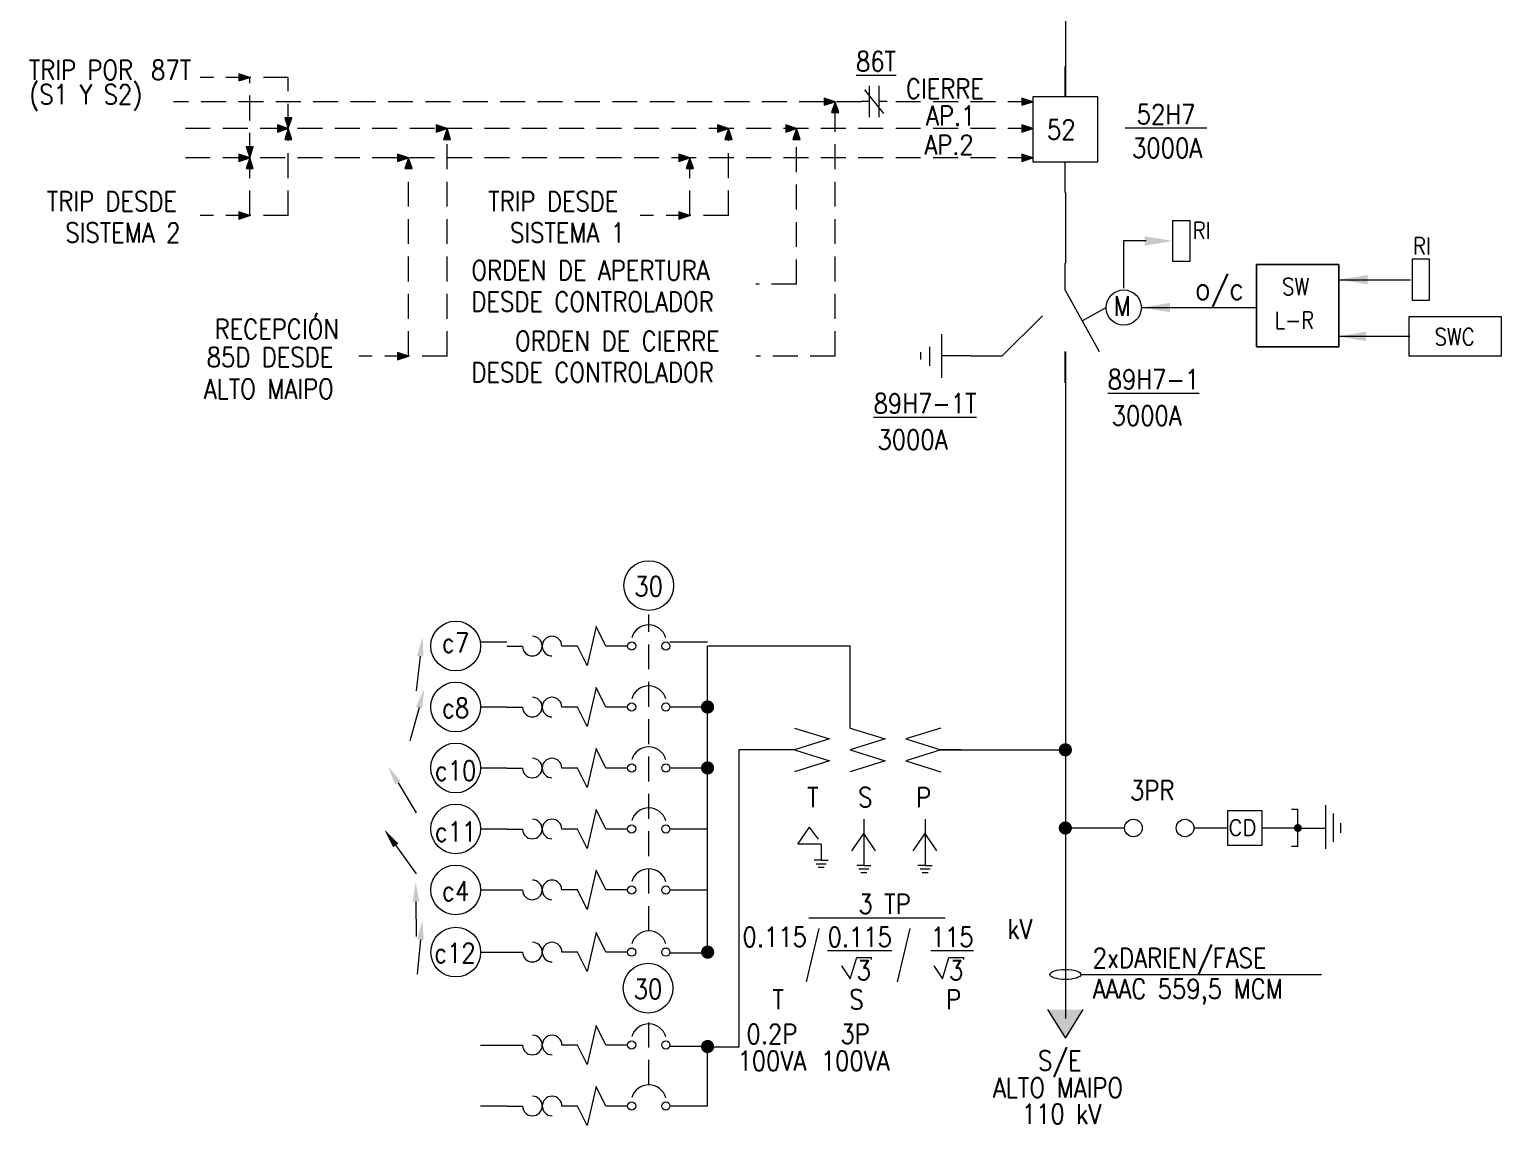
# Model space of a CAD drawing. Header units: millimetres. Extents: x -901 to 884, y -95 to 676.
# Drawn here: x -73.7 to 113.8, y -18 to 121.7 of the extents above; entities that cross this region are included whole.
import ezdxf
from ezdxf.enums import TextEntityAlignment as Align

# ---------------------------------------------------------------- set-up
doc = ezdxf.new("R2010")
doc.units = ezdxf.units.MM
doc.header["$LTSCALE"] = 10
doc.linetypes.add('HIDDEN', pattern=[9.525, 6.35, -3.175])
doc.linetypes.add('HIDDEN2', pattern=[4.7625, 3.175, -1.5875])
doc.layers.get('0').update_dxf_attribs({"lineweight": 5})
for name, color, linetype, lineweight in [('EL-CABLES', 204, 'Continuous', 0), ('EL-CANALETAS', 94, 'Continuous', 0), ('EL-CONDUCTOR', 30, 'Continuous', 0), ('EL-EQUIPOS ELECTRICOS', 3, 'Continuous', 0), ('EL-NIVEL-220kV', 84, 'Continuous', 0), ('EQUIPOS', 3, 'Continuous', 5), ('IG-SIMBOLOGIAS', 151, 'Continuous', 0), ('IG-TEXTOS', 2, 'Continuous', 0)]:
    doc.layers.add(name, color=color, linetype=linetype, lineweight=lineweight)
doc.layers.add('L3-Hidden', color=134, linetype='HIDDEN')
doc.layers.add('TEXTOS', color=5, linetype='Continuous')
doc.styles.add('CADE200 (2.0x1.7)', font='romans.shx', dxfattribs={"width": 0.85, "height": 0.4})
doc.styles.add('Romans', font='romans.shx')

# ---------------------------------------------------------------- blocks, each defined once
blk = doc.blocks.new('INT. PODER')
at = {"layer": 'EL-EQUIPOS ELECTRICOS', "color": 3}
for p, q in [((437.63, 495.41), (437.63, 499.29)), ((437.63, 483.23), (437.63, 487.11))]:
    blk.add_line(p, q, dxfattribs=at)
blk.add_lwpolyline([(433.49, 495.41), (433.49, 487.11), (441.78, 487.11), (441.78, 495.41)], close=True, dxfattribs=at)
at = {"layer": 'IG-TEXTOS', "style": 'Romans', "width": 0.85}
blk.add_text('52', height=2.5, dxfattribs=at).set_placement((435.3, 489.99))
blk = doc.blocks.new('DESC. PAT')
at = {"layer": 'EL-EQUIPOS ELECTRICOS', "color": 3}
for p, q in [((437.63, 445.54), (437.63, 448.97)), ((425.6, 437.17), (429.59, 437.17)), ((437.63, 433.71), (437.63, 437.7))]:
    blk.add_line(p, q, dxfattribs=at)
for points in [[(437.63, 445.54), (441.96, 437.7)], [(429.59, 437.17), (434.71, 442.25)], [(425.6, 437.17), (421.86, 437.17)]]:
    blk.add_lwpolyline(points, dxfattribs=at)
at = {"layer": 'IG-SIMBOLOGIAS', "color": 151}
for points in [[(439.8, 441.62), (442.84, 443.32)], [(421.86, 439.95), (421.86, 434.38)], [(419.19, 437.63), (419.19, 436.7)], [(420.35, 438.33), (420.35, 435.89)]]:
    blk.add_lwpolyline(points, dxfattribs=at)
blk.add_circle((445.08, 443.32), 2.24, dxfattribs=at)
at = {"layer": 'IG-TEXTOS', "style": 'Romans', "width": 0.85}
blk.add_text('M', height=2.5, dxfattribs=at).set_placement((443.78, 442.27))
blk = doc.blocks.new('DIAG-27')
blk.add_lwpolyline([(3.2, 1), (-3.2, -1), (3.2, -3), (-3.2, -5), (3.2, -7)])
blk = doc.blocks.new('TP')
at = {"layer": 'EL-EQUIPOS ELECTRICOS', "color": 3}
for p, q in [((348.47, 180.42), (345.89, 180.42)), ((369.69, 180.42), (367.11, 180.42))]:
    blk.add_line(p, q, dxfattribs=at)
for p, xscale, yscale, zscale in [((350.7, 182.5), -0.6956521721738735, 0.6956521721739134, 0.6956521721739131), ((357.79, 182.5), -0.6956521721738735, 0.6956521721739134, 0.6956521721739131), ((364.88, 182.5), 0.6956521721738735, 0.6956521721738735, 0.6956521721738735)]:
    blk.add_blockref('DIAG-27', p, dxfattribs=dict(at, xscale=xscale, yscale=yscale, zscale=zscale))
blk = doc.blocks.new('PARARRAYO')
at = {"layer": 'EL-CANALETAS'}
blk.add_line((419.31, 121.33), (414.75, 121.33), dxfattribs=at)
blk.add_lwpolyline([(410.34, 121.33), (406.06, 121.33)], dxfattribs=at)
at = {"layer": 'EL-EQUIPOS ELECTRICOS', "color": 3}
blk.add_lwpolyline([(414.75, 123.53), (410.34, 123.53), (410.34, 119.13), (414.75, 119.13)], close=True, dxfattribs=at)
for centre in [(398.36, 121.33), (404.94, 121.33)]:
    blk.add_circle(centre, 1.12, dxfattribs=at)
at = {"layer": 'IG-SIMBOLOGIAS'}
for p, q in [((419.31, 123.69), (418.49, 123.69)), ((419.31, 118.97), (418.49, 118.97))]:
    blk.add_line(p, q, dxfattribs=at)
at = {"layer": 'IG-SIMBOLOGIAS', "color": 151}
blk.add_line((419.56, 121.33), (422.86, 121.33), dxfattribs=at)
for points in [[(422.86, 118.69), (422.86, 124.22)], [(423.84, 119.57), (423.84, 123.16)], [(424.78, 120.71), (424.78, 121.95)]]:
    blk.add_lwpolyline(points, dxfattribs=at)
at = {"layer": 'IG-SIMBOLOGIAS'}
blk.add_lwpolyline([(419.31, 118.97), (419.31, 123.69)], dxfattribs=at)
at = {"layer": 'IG-SIMBOLOGIAS', "const_width": 0.504}
blk.add_lwpolyline([(419.56, 121.33, -1), (419.06, 121.33, -1)], format="xyb", close=True, dxfattribs=at)
at = {"layer": 'IG-TEXTOS', "style": 'Romans'}
blk.add_text('CD', height=2, dxfattribs=at).set_placement((410.45, 120.38))
blk = doc.blocks.new('tier')
at = {"layer": 'IG-SIMBOLOGIAS', "color": 151, "lineweight": 5}
for p, q in [((93.77, 594.98), (93.77, 583.22)), ((90.77, 586.98), (93.77, 591.33)), ((96.77, 586.98), (93.77, 591.33)), ((93.77, 583.22), (91.97, 583.22)), ((92.49, 582.32), (95.05, 582.32)), ((93.01, 581.42), (94.53, 581.42)), ((93.77, 583.22), (95.57, 583.22))]:
    blk.add_line(p, q, dxfattribs=at)
blk = doc.blocks.new('cont. n.c')
at = {"layer": 'IG-SIMBOLOGIAS'}
for p, q in [((344.28, 493.3), (341.88, 496.3)), ((342.46, 492.8), (342.46, 496.8)), ((343.7, 492.8), (343.7, 496.8)), ((342.46, 494.8), (341.46, 494.8)), ((344.7, 494.8), (343.7, 494.8))]:
    blk.add_line(p, q, dxfattribs=at)
blk = doc.blocks.new('INT. TERMOGNETICO')
at = {"layer": 'IG-SIMBOLOGIAS', "linetype": 'Continuous'}
for p, q in [((314.82, 191.43), (316.81, 191.43)), ((323.8, 191.43), (321.8, 191.43)), ((330.19, 191.43), (327.42, 191.43))]:
    blk.add_line(p, q, dxfattribs=at)
blk.add_lwpolyline([(327.42, 191.43), (326.17, 193.93), (325.05, 188.94), (323.8, 191.43)], dxfattribs=at)
for centre in [(330.71, 191.43), (335.06, 191.43)]:
    blk.add_circle(centre, 0.522, dxfattribs=at)
for centre, radius, start, end in [((332.89, 191.86), 2.26, 15.9459, 163.5771), ((318.06, 191.43), 1.25, 180, 90), ((320.56, 191.43), 1.25, 0, 270)]:
    blk.add_arc(centre, radius, start, end, dxfattribs=at)
blk = doc.blocks.new('flecha')
at = {"layer": 'IG-SIMBOLOGIAS'}
blk.add_lwpolyline([(92.64, 151.18), (88.41, 152.49)], dxfattribs=at)
blk.add_solid([(92.76, 151.58), (95.03, 150.44), (92.52, 150.78)], dxfattribs=at)

msp = doc.modelspace()

# ---------------------------------------------------------------- hatches: boundary and pattern name
at = {"layer": 'EL-CONDUCTOR', "linetype": 'HIDDEN2'}
for points in [[(-45.69, 115.56), (-47.07, 116.02), (-47.07, 115.1)], [(28.89, 112.46), (27.51, 112.92), (27.51, 112)], [(54.07, 112.46), (52.69, 112.92), (52.69, 112)], [(28.89, 112.46), (28.43, 111.08), (29.35, 111.08)], [(-40.77, 109.03), (-42.15, 109.5), (-42.15, 108.57)], [(-40.77, 109.03), (-40.31, 110.42), (-41.23, 110.42)], [(-40.77, 109.03), (-41.23, 107.65), (-40.31, 107.65)], [(-20.55, 109.03), (-21.93, 109.5), (-21.93, 108.57)], [(-20.55, 109.03), (-21.01, 107.65), (-20.09, 107.65)], [(15.29, 109.03), (13.91, 109.5), (13.91, 108.57)], [(15.29, 109.03), (14.83, 107.65), (15.76, 107.65)], [(23.97, 109.03), (22.59, 109.5), (22.59, 108.57)], [(23.97, 109.03), (23.51, 107.65), (24.44, 107.65)], [(54.07, 109.03), (52.69, 109.5), (52.69, 108.57)], [(-45.69, 105.31), (-47.07, 105.77), (-47.07, 104.85)], [(-45.69, 105.31), (-45.23, 106.69), (-46.15, 106.69)], [(-45.69, 105.31), (-46.15, 103.93), (-45.23, 103.93)], [(-25.47, 105.31), (-26.85, 105.77), (-26.85, 104.85)], [(-25.47, 105.31), (-25.93, 103.93), (-25.01, 103.93)], [(10.38, 105.31), (9, 105.77), (9, 104.85)], [(10.38, 105.31), (9.92, 103.93), (10.84, 103.93)], [(54.07, 105.31), (52.69, 105.77), (52.69, 104.85)], [(-45.69, 97.95), (-47.07, 98.41), (-47.07, 97.49)], [(10.38, 97.95), (9, 98.41), (9, 97.49)], [(-25.47, 80.04), (-26.85, 80.5), (-26.85, 79.58)]]:
    msp.add_hatch(color=256, dxfattribs=at).paths.add_polyline_path(points)
at = {"layer": 'EL-NIVEL-220kV'}
msp.add_hatch(color=256, dxfattribs=at).paths.add_polyline_path([(58.22, -6.85), (55.96, -3.22), (58.22, -3.22), (60.47, -3.22)])

# ---------------------------------------------------------------- linework, layer by layer
at = {"layer": 'EL-CABLES'}
for p, q in [((-16.28, 43.64), (-12.92, 43.64)), ((7.84, 43.64), (12.64, 43.64)), ((12.65, 4.11), (12.64, 43.11)), ((12.64, 43.11), (30.82, 43.11)), ((30.82, 32.66), (30.82, 43.11)), ((-16.28, 35.34), (-12.92, 35.34)), ((7.84, 35.34), (12.64, 35.34)), ((21.15, 29.88), (16.61, 29.88)), ((16.61, 29.88), (16.61, -8)), ((23.73, 29.88), (22.44, 29.88)), ((-16.28, 27.57), (-12.92, 27.57)), ((7.84, 27.57), (12.64, 27.57)), ((-16.28, 19.8), (-12.92, 19.8)), ((7.84, 19.8), (12.64, 19.8)), ((-16.28, 12.03), (-12.92, 12.03)), ((-16.28, 12.03), (-12.92, 12.03)), ((7.84, 12.03), (12.64, 12.03)), ((-16.28, 4.11), (-12.91, 4.11)), ((7.9, 4.01), (12.69, 4.01)), ((-16.28, -7.73), (-12.91, -7.73)), ((12.64, -7.92), (7.84, -7.92)), ((16.61, -8), (12.56, -8)), ((12.64, -15.49), (12.64, -7.92)), ((-16.27, -15.49), (-12.91, -15.49)), ((7.85, -15.49), (12.64, -15.49))]:
    msp.add_line(p, q, dxfattribs=at)
at = {"layer": 'EL-CABLES', "const_width": 0.84}
for points in [[(13.06, 35.34, -1), (12.22, 35.34, -1)], [(13.06, 27.57, -1), (12.22, 27.57, -1)], [(13.07, 4.11, -1), (12.23, 4.11, -1)], [(13.06, -7.92, -1), (12.22, -7.92, -1)]]:
    msp.add_lwpolyline(points, format="xyb", close=True, dxfattribs=at)
at = {"layer": 'EL-CABLES'}
for points in [[(13.06, 35.34, -1), (12.22, 35.34, -1)], [(13.06, 27.57, -1), (12.22, 27.57, -1)], [(13.07, 4.11, -1), (12.23, 4.11, -1)]]:
    msp.add_lwpolyline(points, format="xyb", close=True, dxfattribs=at)
at = {"layer": 'EL-CONDUCTOR', "linetype": 'HIDDEN2', "ltscale": 0.1}
for p, q in [((-40.77, 115.56), (-52.01, 115.56)), ((-45.69, 105.31), (-45.69, 115.56)), ((-40.77, 109.03), (-40.77, 115.56)), ((32.26, 112.46), (-55.38, 112.46)), ((28.89, 80.04), (28.89, 112.46)), ((54.07, 112.46), (35.5, 112.46)), ((54.07, 112.46), (35.55, 112.46)), ((54.07, 109.03), (-55.38, 109.03)), ((-20.55, 80.04), (-20.55, 109.03)), ((23.97, 89.19), (23.97, 109.03)), ((-40.77, 97.95), (-40.77, 107.65)), ((15.29, 97.95), (15.29, 107.65)), ((54.07, 105.31), (-55.38, 105.31)), ((-25.47, 80.04), (-25.47, 105.31)), ((-45.69, 97.95), (-45.69, 103.93)), ((10.38, 97.95), (10.38, 103.93)), ((-40.77, 97.95), (-52.01, 97.95)), ((15.29, 97.95), (4.06, 97.95)), ((23.97, 89.19), (18.81, 89.19)), ((-20.55, 80.04), (-31.79, 80.04)), ((28.89, 80.04), (18.81, 80.04))]:
    msp.add_line(p, q, dxfattribs=at)
at = {"layer": 'EL-CONDUCTOR', "linetype": 'HIDDEN2'}
for points in [[(-45.69, 115.56), (-47.07, 116.02), (-47.07, 115.1)], [(28.89, 112.46), (27.51, 112.92), (27.51, 112)], [(54.07, 112.46), (52.69, 112.92), (52.69, 112)], [(28.89, 112.46), (28.43, 111.08), (29.35, 111.08)], [(-40.77, 109.03), (-42.15, 109.5), (-42.15, 108.57)], [(-40.77, 109.03), (-40.31, 110.42), (-41.23, 110.42)], [(-40.77, 109.03), (-41.23, 107.65), (-40.31, 107.65)], [(-20.55, 109.03), (-21.93, 109.5), (-21.93, 108.57)], [(-20.55, 109.03), (-21.01, 107.65), (-20.09, 107.65)], [(15.29, 109.03), (13.91, 109.5), (13.91, 108.57)], [(15.29, 109.03), (14.83, 107.65), (15.76, 107.65)], [(23.97, 109.03), (22.59, 109.5), (22.59, 108.57)], [(23.97, 109.03), (23.51, 107.65), (24.44, 107.65)], [(54.07, 109.03), (52.69, 109.5), (52.69, 108.57)], [(-45.69, 105.31), (-47.07, 105.77), (-47.07, 104.85)], [(-45.69, 105.31), (-45.23, 106.69), (-46.15, 106.69)], [(-45.69, 105.31), (-46.15, 103.93), (-45.23, 103.93)], [(-25.47, 105.31), (-26.85, 105.77), (-26.85, 104.85)], [(-25.47, 105.31), (-25.93, 103.93), (-25.01, 103.93)], [(10.38, 105.31), (9, 105.77), (9, 104.85)], [(10.38, 105.31), (9.92, 103.93), (10.84, 103.93)], [(54.07, 105.31), (52.69, 105.77), (52.69, 104.85)], [(-45.69, 97.95), (-47.07, 98.41), (-47.07, 97.49)], [(10.38, 97.95), (9, 98.41), (9, 97.49)], [(-25.47, 80.04), (-26.85, 80.5), (-26.85, 79.58)]]:
    msp.add_lwpolyline(points, close=True, dxfattribs=at)
at = {"layer": 'EL-NIVEL-220kV'}
for p, q in [((58.22, 132.36), (58.22, 113.07)), ((58.22, 100.9), (58.22, 91.88)), ((58.22, 80.6), (58.22, -4.37)), ((42.37, 29.88), (52.06, 29.88)), ((52.06, 29.88), (58.22, 29.88)), ((26.74, 14.92), (27.5, 14.92)), ((55.96, -3.22), (58.22, -6.85)), ((58.22, -6.85), (60.47, -3.22))]:
    msp.add_line(p, q, dxfattribs=at)
at = {"layer": 'EL-NIVEL-220kV', "lineweight": 5}
for p, q in [((24.12, 17.85), (25.62, 20.02)), ((26.78, 18.49), (25.62, 20.02)), ((27.12, 17.85), (24.12, 17.85)), ((27.12, 17.85), (27.12, 15.82)), ((27.12, 15.82), (26.22, 15.82)), ((26.48, 15.37), (27.76, 15.37)), ((27.12, 15.82), (28.02, 15.82))]:
    msp.add_line(p, q, dxfattribs=at)
at = {"layer": 'EL-NIVEL-220kV', "const_width": 0.84}
for points in [[(58.64, 29.88, -1), (57.8, 29.88, -1)], [(58.64, 19.92, -1), (57.8, 19.92, -1)]]:
    msp.add_lwpolyline(points, format="xyb", close=True, dxfattribs=at)
at = {"layer": 'EL-NIVEL-220kV'}
msp.add_lwpolyline([(65.77, 19.92), (58.22, 19.92)], dxfattribs=at)
at = {"layer": 'EQUIPOS', "lineweight": 5}
for points in [[(71.91, 97.33), (74.09, 97.33), (74.09, 92.09), (71.91, 92.09)], [(104.6, 92.4), (102.42, 92.4), (102.42, 87.16), (104.6, 87.16)], [(93.07, 91.71), (93.07, 81.24), (82.59, 81.24), (82.59, 91.71)], [(82.59, 91.71), (82.59, 81.24), (93.07, 81.24), (93.07, 91.71)], [(101.96, 80.07), (113.79, 80.07), (113.79, 85.03), (101.96, 85.03)]]:
    msp.add_lwpolyline(points, close=True, dxfattribs=at)
at = {"layer": 'IG-SIMBOLOGIAS', "linetype": 'HIDDEN', "ltscale": 0.05}
for p, q in [((5.16, 6.8), (5.15, 47.11)), ((5.15, -12.81), (5.15, -3.65))]:
    msp.add_line(p, q, dxfattribs=at)
at = {"layer": 'IG-SIMBOLOGIAS'}
msp.add_line((60.2, 1.26), (90.84, 1.26), dxfattribs=at)
for centre in [(5.15, 50.81), (-19.45, 43.11), (-19.45, 35.34), (-19.45, 27.57), (-19.45, 19.8), (-19.45, 12.03), (-19.44, 4.11), (5.06, -0.48)]:
    msp.add_circle(centre, 3.17, dxfattribs=at)
msp.add_ellipse((58.22, 1.26), major_axis=(-1.98, 0), ratio=0.32468, dxfattribs=at)
at = {"layer": 'IG-TEXTOS'}
for p, q in [((26.81, 7.1), (25.19, 0.34)), ((38.4, 7.1), (36.79, 0.34))]:
    msp.add_line(p, q, dxfattribs=at)
for points in [[(29.71, 2.36), (30.82, 0.72), (31.64, 3.42), (33.5, 3.42), (33.5, 3.17)], [(41.47, 2.36), (42.58, 0.72), (43.39, 3.42), (45.25, 3.42), (45.25, 3.17)]]:
    msp.add_lwpolyline(points, dxfattribs=at)
at = {"layer": 'L3-Hidden', "lineweight": 5}
for p, q in [((65.62, 94.71), (65.62, 88.7)), ((68.5, 94.71), (65.62, 94.71)), ((93.12, 89.78), (102.17, 89.78)), ((67.96, 86.23), (82.49, 86.23)), ((93.07, 82.57), (102.11, 82.57))]:
    msp.add_line(p, q, dxfattribs=at)
for points in [[(68.31, 94.11), (68.31, 95.31), (71.91, 94.71)], [(96.72, 90.38), (96.72, 89.18), (93.12, 89.78)], [(71.56, 86.83), (71.56, 85.63), (67.96, 86.23)], [(96.51, 81.95), (96.51, 83.15), (92.91, 82.55)]]:
    msp.add_solid(points, dxfattribs=at)

# ---------------------------------------------------------------- block references
for name, p in [('cont. n.c', (-309.2, -382.33)), ('TP', (-324.74, -150.54))]:
    msp.add_blockref(name, p)
for p, rotation in [((141.26, -22.53), 100.2235174636416), ((130.02, -52.39), 91.8746368923742), ((142.86, 77.2), 138.3974541081889), ((138.05, 82.28), 142.858623937552), ((147.74, -31.51), 107.7808896231852), ((142.94, -54.23), 101.7425325675493)]:
    msp.add_blockref('flecha', p, dxfattribs=dict(rotation=rotation))
at = {"layer": 'IG-SIMBOLOGIAS'}
for p in [(-327.74, -148.33), (-327.74, -156.1), (-327.74, -163.87), (-327.74, -171.64), (-327.74, -179.4), (-327.73, -187.32), (-327.73, -199.16), (-327.73, -206.93)]:
    msp.add_blockref('INT. TERMOGNETICO', p, dxfattribs=at)
at = {"layer": 'IG-SIMBOLOGIAS', "color": 0, "linetype": 'Continuous', "lineweight": 5, "xscale": 0.5, "yscale": 0.5, "zscale": 0.5}
msp.add_blockref('tier', (-14.35, -276.46), dxfattribs=at)
at = {"layer": 'IG-SIMBOLOGIAS', "color": 151, "lineweight": 5, "xscale": 0.5, "yscale": 0.5, "zscale": 0.5}
msp.add_blockref('tier', (-6.54, -276.46), dxfattribs=at)
at = {"layer": 'IG-TEXTOS'}
for name, p in [('INT. PODER', (-379.42, -382.33)), ('DESC. PAT', (-379.42, -357.09)), ('PARARRAYO', (-331.47, -101.41))]:
    msp.add_blockref(name, p, dxfattribs=at)

# ---------------------------------------------------------------- texts
at = {"layer": 'EQUIPOS', "color": 2, "lineweight": 5, "style": 'CADE200 (2.0x1.7)', "width": 0.85}
for s, p in [('RI', (75.6, 94.32)), ('RI', (103.66, 92.34)), ('SWC', (107.81, 80.78))]:
    msp.add_text(s, height=2.16, dxfattribs=at).set_placement(p, align=Align.BOTTOM_CENTER)
for s, p in [('SW', (85.83, 87.82)), ('L-R', (84.88, 83.54))]:
    msp.add_text(s, height=2.16, dxfattribs=at).set_placement(p)
at = {"layer": 'IG-TEXTOS', "style": 'Romans', "width": 0.85}
for s, p in [('%%U86T', (31.55, 115.59)), ('TRIP POR', (-73.84, 114.5)), ('87T', (-58.25, 114.49)), ('(S1 Y S2)', (-73.77, 111.38)), ('CIERRE', (37.91, 112.11)), ('AP.1', (40.46, 108.68)), ('AP.2', (40.25, 104.96)), ('TRIP DESDE', (-71.54, 97.75)), ('TRIP DESDE', (-15.3, 97.75)), ('SISTEMA 2', (-69.17, 93.76)), ('SISTEMA 1', (-12.53, 93.76)), ('ORDEN DE APERTURA', (-17.45, 88.98)), ('DESDE CONTROLADOR', (-17.44, 84.99)), ('RECEPCIÓN', (-50.16, 81.49)), ('ORDEN DE CIERRE', (-11.89, 79.96)), ('85D DESDE', (-51.16, 77.91)), ('DESDE CONTROLADOR', (-17.44, 75.97)), ('ALTO MAIPO', (-51.55, 73.87))]:
    msp.add_text(s, height=2.5, dxfattribs=at).set_placement(p, align=Align.BOTTOM_LEFT)
for s, p in [('%%U 52H7 ', (65.85, 109.61)), ('3000A', (66.71, 105.3)), ('%%U89H7-1', (63.61, 75.82)), ('%%U89H7-1T', (33.79, 72.76)), ('3000A', (64.11, 71.21)), ('3000A', (34.29, 68.14)), ('3PR', (66.47, 23.47)), ('2xDARIEN/FASE', (61.7, 2.12)), ('AAAC 559,5 MCM', (61.7, -1.82)), ('S/E', (54.74, -10.97)), ('ALTO MAIPO', (48.99, -14.42)), ('110 kV', (52.67, -17.75))]:
    msp.add_text(s, height=2.5, dxfattribs=at).set_placement(p)
for s, p in [('30', (5.14, 49.45)), ('c7', (-19.46, 42.27)), ('c8', (-19.46, 33.97)), ('c10', (-19.46, 25.98)), ('T', (26.07, 22.58)), ('S', (32.73, 22.58)), ('P', (40.15, 22.58)), ('c11', (-19.46, 18.21)), ('c4', (-19.46, 10.66)), ('%%U    3 TP   ', (34.21, 8.99)), ('kV', (52.42, 5.81)), ('0.115', (21.19, 4.8)), ('%%U0.115', (32.02, 4.8)), ('%%U115', (43.8, 4.8)), ('c12', (-19.54, 2.75)), ('3', (32.54, 0.55)), ('3', (44.32, 0.55)), ('30', (5.05, -1.85)), ('T', (21.65, -3.18)), ('S', (31.61, -3.18)), ('P', (43.97, -3.18)), ('0.2P', (20.83, -7.57)), ('3P', (31.44, -7.57)), ('100VA', (20.83, -10.99)), ('100VA', (31.44, -10.99))]:
    msp.add_text(s, height=2.5, dxfattribs=at).set_placement(p, align=Align.CENTER)
at = {"layer": 'TEXTOS', "lineweight": 5, "style": 'Romans', "width": 0.9}
msp.add_text('o/c', height=2.754, dxfattribs=at).set_placement((77.85, 86.43), align=Align.BOTTOM_CENTER)

doc.saveas('drawing.dxf')
